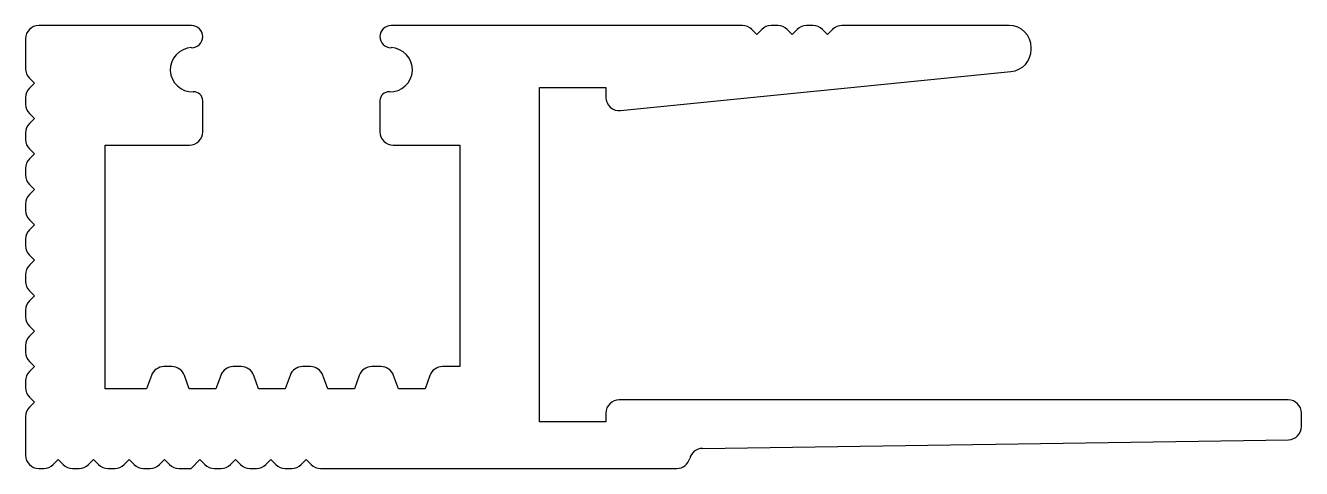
# Model space of a CAD drawing. Extents: x 608.5 to 637.3, y 618.3 to 628.3.
import ezdxf

# ---------------------------------------------------------------- set-up
doc = ezdxf.new("R2010")
doc.units = 0
doc.layers.get('0').update_dxf_attribs({"linetype": 'CONTINUOUS'})

msp = doc.modelspace()

# ---------------------------------------------------------------- linework, layer by layer
for p, q in [((612.296, 628.278), (608.846, 628.278)), ((624.725, 628.278), (616.796, 628.278)), ((625.05, 628.078), (624.938, 628.191)), ((625.162, 628.191), (625.05, 628.078)), ((625.525, 628.278), (625.374, 628.278)), ((625.85, 628.078), (625.738, 628.191)), ((625.962, 628.191), (625.85, 628.078)), ((626.325, 628.278), (626.174, 628.278)), ((626.65, 628.078), (626.538, 628.191)), ((626.762, 628.191), (626.65, 628.078)), ((630.746, 628.278), (626.974, 628.278)), ((608.546, 627.978), (608.546, 627.303)), ((631.246, 627.739), (631.246, 627.778)), ((608.634, 627.091), (608.746, 626.978)), ((608.746, 626.978), (608.634, 626.866)), ((621.976, 626.357), (630.787, 627.241)), ((620.146, 619.329), (620.146, 626.88)), ((620.146, 626.88), (621.646, 626.88)), ((621.646, 626.88), (621.646, 626.655)), ((608.546, 626.654), (608.546, 626.503)), ((612.546, 625.878), (612.546, 626.58)), ((616.546, 626.58), (616.546, 625.878)), ((608.634, 626.291), (608.746, 626.178)), ((608.746, 626.178), (608.634, 626.066)), ((608.546, 625.854), (608.546, 625.703)), ((610.346, 620.078), (610.346, 625.578)), ((610.346, 625.578), (612.246, 625.578)), ((616.846, 625.578), (618.346, 625.578)), ((618.346, 625.578), (618.346, 620.578)), ((608.634, 625.491), (608.746, 625.378)), ((608.746, 625.378), (608.634, 625.266)), ((608.546, 625.054), (608.546, 624.903)), ((608.634, 624.691), (608.746, 624.578)), ((608.746, 624.578), (608.634, 624.466)), ((608.546, 624.254), (608.546, 624.103)), ((608.634, 623.891), (608.746, 623.778)), ((608.746, 623.778), (608.634, 623.666)), ((608.546, 623.454), (608.546, 623.303)), ((608.634, 623.091), (608.746, 622.978)), ((608.746, 622.978), (608.634, 622.866)), ((608.546, 622.654), (608.546, 622.503)), ((608.634, 622.291), (608.746, 622.178)), ((608.746, 622.178), (608.634, 622.066)), ((608.546, 621.854), (608.546, 621.703)), ((608.634, 621.491), (608.746, 621.378)), ((608.746, 621.378), (608.634, 621.266)), ((608.546, 621.054), (608.546, 620.903)), ((608.634, 620.691), (608.746, 620.578)), ((608.746, 620.578), (608.634, 620.466)), ((611.388, 620.381), (611.278, 620.078)), ((611.85, 620.578), (611.67, 620.578)), ((612.242, 620.078), (612.132, 620.381)), ((612.952, 620.381), (612.842, 620.078)), ((613.414, 620.578), (613.234, 620.578)), ((613.806, 620.078), (613.696, 620.381)), ((614.516, 620.381), (614.406, 620.078)), ((614.978, 620.578), (614.798, 620.578)), ((615.37, 620.078), (615.26, 620.381)), ((616.08, 620.381), (615.97, 620.078)), ((616.572, 620.578), (616.362, 620.578)), ((616.964, 620.078), (616.854, 620.381)), ((617.674, 620.381), (617.564, 620.078)), ((618.346, 620.578), (617.956, 620.578)), ((608.546, 620.254), (608.546, 620.103)), ((611.278, 620.078), (610.346, 620.078)), ((612.842, 620.078), (612.242, 620.078)), ((614.406, 620.078), (613.806, 620.078)), ((615.97, 620.078), (615.37, 620.078)), ((617.564, 620.078), (616.964, 620.078)), ((608.634, 619.891), (608.746, 619.778)), ((608.746, 619.778), (608.634, 619.666)), ((637.046, 619.828), (621.946, 619.828)), ((621.646, 619.528), (621.646, 619.329)), ((637.346, 619.228), (637.346, 619.528)), ((608.546, 619.454), (608.546, 618.578)), ((621.646, 619.329), (620.146, 619.329)), ((623.824, 618.733), (637.051, 618.928)), ((609.171, 618.366), (609.283, 618.478)), ((609.283, 618.478), (609.395, 618.366)), ((609.971, 618.366), (610.083, 618.478)), ((610.083, 618.478), (610.195, 618.366)), ((610.771, 618.366), (610.883, 618.478)), ((610.883, 618.478), (610.995, 618.366)), ((611.571, 618.366), (611.683, 618.478)), ((611.683, 618.478), (611.795, 618.366)), ((612.283, 618.278), (612.483, 618.478)), ((612.483, 618.478), (612.595, 618.366)), ((613.171, 618.366), (613.283, 618.478)), ((613.283, 618.478), (613.395, 618.366)), ((613.971, 618.366), (614.083, 618.478)), ((614.083, 618.478), (614.195, 618.366)), ((614.771, 618.366), (614.883, 618.478)), ((614.883, 618.478), (614.995, 618.366)), ((608.846, 618.278), (608.959, 618.278)), ((609.608, 618.278), (609.759, 618.278)), ((610.408, 618.278), (610.559, 618.278)), ((611.208, 618.278), (611.359, 618.278)), ((612.008, 618.278), (612.283, 618.278)), ((612.808, 618.278), (612.959, 618.278)), ((613.608, 618.278), (613.759, 618.278)), ((614.408, 618.278), (614.559, 618.278)), ((615.208, 618.278), (623.246, 618.278))]:
    msp.add_line(p, q)
for centre, radius, start, end in [((608.846, 627.978), 0.3, 90.0259, 179.9742), ((612.296, 628.028), 0.25, 270.0001, 90.0001), ((616.796, 628.028), 0.25, 90, 270), ((624.723, 627.972), 0.307, 45.5348, 89.4656), ((625.377, 627.972), 0.307, 90.5344, 134.4652), ((625.523, 627.972), 0.307, 45.5348, 89.4653), ((626.177, 627.972), 0.307, 90.5347, 134.4652), ((626.323, 627.972), 0.307, 45.5348, 89.4653), ((626.977, 627.972), 0.307, 90.5344, 134.4652), ((630.746, 627.778), 0.5, 0.0259, 89.9741), ((612.314, 627.279), 0.5, 92.0484, 272.0484), ((616.778, 627.279), 0.5, 267.9518, 87.9518), ((630.746, 627.739), 0.5, 274.73, 359.9777), ((608.853, 627.306), 0.307, 180.5334, 224.4665), ((608.853, 626.651), 0.307, 135.5335, 179.4664), ((612.346, 626.58), 0.2, 0.0164, 94.066), ((616.746, 626.58), 0.2, 85.9356, 179.962), ((608.853, 626.506), 0.307, 180.5334, 224.4665), ((621.946, 626.655), 0.3, 180.0001, 275.7269), ((608.853, 625.851), 0.307, 135.5335, 179.4665), ((612.246, 625.879), 0.3, 270.0258, 359.9742), ((616.846, 625.879), 0.3, 180.0258, 269.9743), ((608.853, 625.706), 0.307, 180.5335, 224.4665), ((608.853, 625.051), 0.307, 135.5335, 179.4665), ((608.853, 624.906), 0.307, 180.5334, 224.4665), ((608.853, 624.251), 0.307, 135.5335, 179.4665), ((608.853, 624.106), 0.307, 180.5335, 224.4665), ((608.853, 623.451), 0.307, 135.5347, 179.4653), ((608.853, 623.306), 0.307, 180.5335, 224.4665), ((608.853, 622.651), 0.307, 135.5335, 179.4665), ((608.853, 622.506), 0.307, 180.5347, 224.4653), ((608.853, 621.851), 0.307, 135.5335, 179.4665), ((608.853, 621.706), 0.307, 180.5335, 224.4665), ((608.853, 621.051), 0.307, 135.5335, 179.4665), ((608.853, 620.906), 0.307, 180.5335, 224.4665), ((608.853, 620.251), 0.307, 135.5335, 179.4665), ((611.67, 620.278), 0.3, 90.0091, 159.9909), ((611.85, 620.278), 0.3, 20.0091, 89.9909), ((613.234, 620.278), 0.3, 90.0091, 159.991), ((613.414, 620.278), 0.3, 20.0091, 89.9909), ((614.798, 620.278), 0.3, 90.009, 159.9909), ((614.978, 620.278), 0.3, 20.009, 89.9909), ((616.362, 620.278), 0.3, 90.0091, 159.991), ((616.572, 620.278), 0.3, 20.009, 89.991), ((617.956, 620.278), 0.3, 90.0092, 159.991), ((608.853, 620.106), 0.307, 180.5335, 224.4665), ((621.946, 619.528), 0.3, 90.0001, 180), ((637.046, 619.528), 0.3, 360, 89.9999), ((608.853, 619.451), 0.307, 135.5335, 179.4665), ((637.046, 619.228), 0.3, 270.8486, 0), ((623.828, 618.433), 0.3, 90.8484, 165.9308), ((608.846, 618.579), 0.3, 180.0258, 269.9742), ((608.956, 618.585), 0.307, 270.5335, 314.4665), ((609.61, 618.585), 0.307, 225.5347, 269.4653), ((609.756, 618.585), 0.307, 270.5335, 314.4665), ((610.41, 618.585), 0.307, 225.5335, 269.4665), ((610.556, 618.585), 0.307, 270.5335, 314.4665), ((611.21, 618.585), 0.307, 225.5335, 269.4665), ((611.356, 618.585), 0.307, 270.5335, 314.4665), ((612.01, 618.585), 0.307, 225.5335, 269.4665), ((612.81, 618.585), 0.307, 225.5335, 269.4665), ((612.956, 618.585), 0.307, 270.5335, 314.4665), ((613.61, 618.585), 0.307, 225.5335, 269.4665), ((613.756, 618.585), 0.307, 270.5335, 314.4665), ((614.41, 618.585), 0.307, 225.5335, 269.4665), ((614.556, 618.585), 0.307, 270.5347, 314.4653), ((615.21, 618.585), 0.307, 225.5335, 269.4665), ((623.246, 618.578), 0.3, 270, 345.9308)]:
    msp.add_arc(centre, radius, start, end)

doc.saveas('drawing.dxf')
